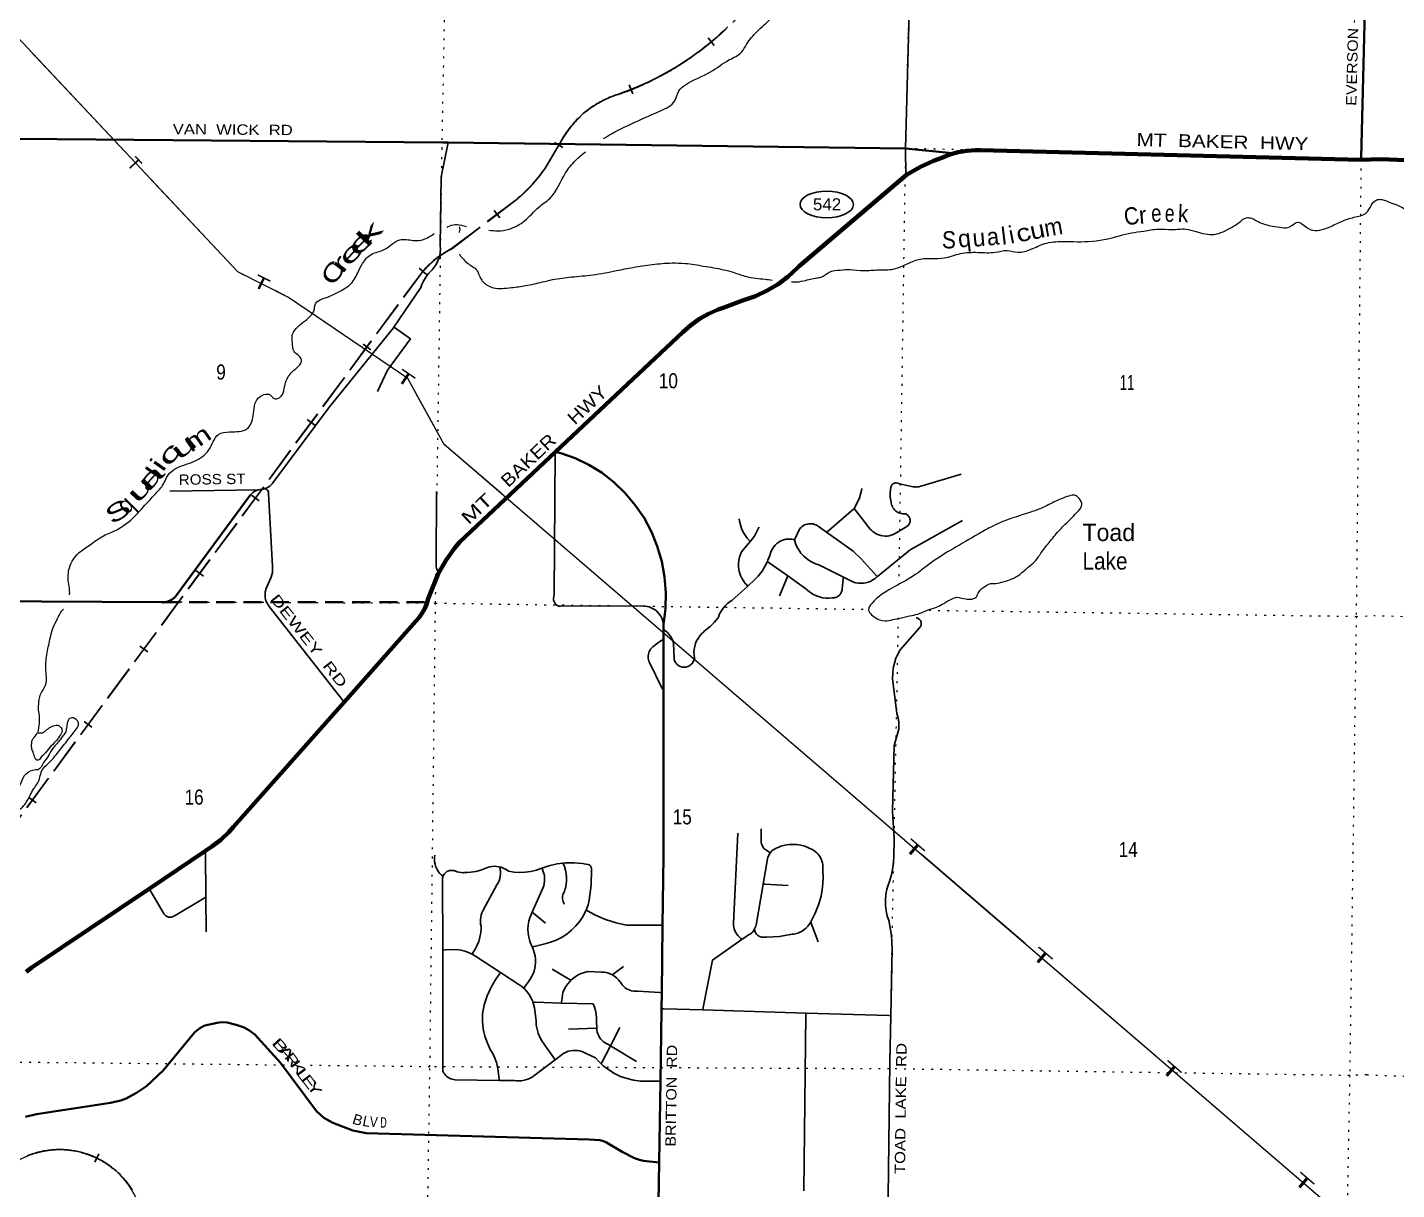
# Model space of a CAD drawing. Header units: feet. Extents: x -489137 to -242534, y 368785 to 558127.
# Drawn here: x -350286 to -334415, y 470038 to 483502 of the extents above; entities that cross this region are included whole.
import ezdxf
from ezdxf.enums import TextEntityAlignment as Align

# ---------------------------------------------------------------- set-up
doc = ezdxf.new("R2010")
doc.units = ezdxf.units.FT
doc.header["$LTSCALE"] = 70
for name, pattern in [('DOTTED', [1.5, 0.3, -1.2]), ('LONG_DASHED', [7.5, 6, -1.5]), ('MEDIUM_DASHED', [4.5, 3, -1.5])]:
    doc.linetypes.add(name, pattern=pattern)
for name, color, linetype, lineweight in [('17', 7, 'Continuous', 25), ('23', 7, 'Continuous', 70), ('26', 7, 'Continuous', 40), ('27', 7, 'Continuous', 13), ('29', 7, 'Continuous', 25), ('39', 7, 'Continuous', 13), ('46', 7, 'Continuous', 13), ('53', 7, 'MEDIUM_DASHED', 40), ('63', 7, 'Continuous', 25), ('7', 7, 'DOTTED', 13)]:
    doc.layers.add(name, color=color, linetype=linetype, lineweight=lineweight)
doc.layers.add('30', color=7, linetype='Continuous')
doc.layers.add('41', color=7, linetype='Continuous')

msp = doc.modelspace()

# ---------------------------------------------------------------- linework, layer by layer
at = {"layer": '17'}
msp.add_ellipse((-341020.33, 481450.88), major_axis=(-309.24, 1), ratio=0.500121, dxfattribs=at)
at = {"layer": '23'}
msp.add_line((-334601.23, 481975.7), (-334828.13, 481969.4), dxfattribs=at)
for points in [[(-334601.23, 481975.7), (-328467.76, 481736.62), (-328365.94, 481736.94), (-328264.7, 481747.9), (-328165.17, 481769.37), (-328068.43, 481801.14), (-328032, 481816.1), (-323897.71, 485678.06), (-318688.43, 490623.81), (-317316.87, 491971.89), (-317178.91, 492112.82)], [(-344163.89, 478583.88), (-342687.39, 479972.37), (-342596.4, 480053.42), (-342497.44, 480124.52), (-342391.59, 480184.88), (-342280.01, 480233.84), (-342219.58, 480254.79), (-341984.31, 480342.39), (-341845.04, 480390.21), (-341711.54, 480452.31), (-341585.25, 480528.03), (-341467.58, 480616.54), (-341359.8, 480716.87), (-341341.14, 480736.52), (-340094.95, 481792.85), (-339943.56, 481883.29), (-339783.54, 481957.41), (-339688.37, 481992.29), (-339594.21, 482029.63), (-339540.61, 482044.63)], [(-334828.13, 481969.4), (-339238.79, 482079.22), (-339295.7, 482080.27), (-339396.79, 482073.86), (-339496.66, 482056.92), (-339540.61, 482044.63)], [(-350299.86, 472560.44), (-350232.88, 472609.76), (-348874.53, 473523.53), (-348221.33, 473962.94), (-348148.9, 474011.66), (-348045.17, 474090.46), (-347950.25, 474179.66), (-347899.25, 474236.25), (-346614.61, 475685.28), (-345784.58, 476621.52), (-345746.17, 476665.18), (-345712.53, 476712.61), (-345684.04, 476763.29), (-345660.99, 476816.68), (-345643.66, 476872.18), (-345638.58, 476893.84), (-345524.78, 477171.21), (-345435.2, 477327.62), (-345329.77, 477473.8), (-345272.61, 477541.26), (-344163.89, 478583.88)]]:
    msp.add_lwpolyline(points, dxfattribs=at)
at = {"layer": '26'}
for points in [[(-334828.13, 481969.4), (-334827.59, 481990.87), (-334695.24, 487263.33), (-334695.16, 487266.36), (-334661.59, 488611.53), (-334561.79, 492609.27), (-334561.73, 492610.35)], [(-339540.61, 482044.63), (-339564.72, 482047), (-340109.61, 482100.54), (-345408.65, 482167.31), (-345473.96, 482168.13), (-350837.96, 482213.96), (-350857.96, 482214.13)], [(-342971.49, 469888.07), (-342949.51, 471292.67), (-342936.6, 472117.61), (-342936.39, 472133.77), (-342933.98, 472318.2), (-342923.76, 473101.22), (-342913.33, 473899.61), (-342912.45, 476412.43), (-342912.41, 476525.09), (-342912.39, 476585.8), (-342890.03, 476768.46), (-342886.17, 476952.29), (-342900.85, 477135.28), (-342933.9, 477315.43), (-342984.97, 477490.75), (-343053.49, 477659.33), (-343138.72, 477819.32), (-343239.72, 477968.97), (-343355.38, 478106.64), (-343484.44, 478230.82), (-343625.49, 478340.15), (-343776.97, 478433.43), (-343937.23, 478509.65), (-344104.51, 478567.95), (-344153.89, 478581.2), (-344163.89, 478583.88)], [(-350824.05, 476856.74), (-350822.19, 476856.71), (-348726.54, 476841.52), (-348707.02, 476841.35), (-348687.59, 476843.22), (-348668.46, 476847.11), (-348649.84, 476852.98), (-348631.94, 476860.76), (-348614.95, 476870.37), (-348599.06, 476881.71), (-348584.44, 476894.64), (-348571.25, 476909.03), (-348559.63, 476924.72), (-348559.43, 476925.03), (-347705.66, 478084.43)], [(-350309.16, 470881.45), (-350180.72, 470910.03), (-349322.13, 471042.71), (-349202.31, 471068.64), (-349139.96, 471092.04), (-349020.5, 471157.49), (-348906.12, 471236.34), (-348713.32, 471416.33), (-348350.13, 471856.68), (-348288.39, 471907.12), (-348229.93, 471938.31), (-348086.57, 471969.88), (-348035.07, 471977.31), (-347968.81, 471973.41), (-347864.53, 471945.43), (-347773.95, 471914.92), (-347719.38, 471883.72), (-347649.43, 471832.98), (-347352.08, 471505.45), (-346933.9, 470946.43), (-346850.28, 470869.74), (-346745.09, 470810.25), (-346513.17, 470721.55), (-346437.17, 470705.97), (-346357.82, 470691.91), (-343775.08, 470617.51), (-343651.55, 470610.41), (-343608.68, 470598.71), (-343573.17, 470583.27), (-343392.07, 470475.19), (-343248.18, 470403.71), (-343191.67, 470384.21), (-343144.83, 470372.4), (-342966.82, 470350.43)]]:
    msp.add_lwpolyline(points, dxfattribs=at)
at = {"layer": '29'}
for p, q in [((-348637.08, 478130.11), (-347605.34, 478146.18)), ((-341394.13, 477565.94), (-341330.82, 477698.28)), ((-342923.72, 475834.25), (-343075.81, 476144.24)), ((-342051.67, 474167.62), (-342102.43, 473124.24)), ((-340242.22, 473890.39), (-340239.68, 474110.03)), ((-345466.33, 473666.58), (-345467.82, 473667.76)), ((-341840.61, 473101.79), (-341757.95, 473576.29))]:
    msp.add_line(p, q, dxfattribs=at)
for points in [[(-340104.56, 481786.66), (-340109.61, 482100.54), (-339964.12, 487409.78), (-339964.09, 487411.58), (-339867.31, 492779.18), (-339867.11, 492788.18), (-339779.89, 496681.45)], [(-345408.65, 482167.31), (-345412.57, 482147.78), (-345488.4, 481770.4), (-345500.23, 480971.27)], [(-345500.23, 480971.27), (-345498.68, 480933.75), (-345501.05, 480896.28), (-345507.33, 480859.26), (-345517.45, 480823.09), (-345531.29, 480788.19), (-345548.71, 480754.92), (-345569.5, 480723.65), (-345593.45, 480694.73), (-345598.72, 480689.54), (-345618.79, 480669.79)], [(-345618.79, 480669.79), (-345636.61, 480649.86), (-345647.93, 480637.2), (-345673.56, 480601.66), (-345695.33, 480563.64), (-345713.01, 480523.55), (-345724.73, 480487.97)], [(-347443.11, 478225.97), (-346782.79, 479104.66), (-346042.43, 480021.26), (-346037.31, 480028.79), (-345724.73, 480487.97)], [(-346037.31, 480028.79), (-346030.01, 480023.68), (-345844.21, 479893.75), (-346112.29, 479532.29), (-346227.23, 479283.25)], [(-344182.26, 476908.64), (-344182.1, 476928.69), (-344169.23, 478578.75)], [(-347566.77, 478151.03), (-347549.83, 478153.4), (-347533.23, 478157.52), (-347517.16, 478163.36), (-347501.78, 478170.85), (-347487.27, 478179.9), (-347473.79, 478190.41), (-347461.47, 478202.29), (-347450.47, 478215.38), (-347443.11, 478225.97)], [(-340278.76, 478170.61), (-340273.21, 478190.51), (-340271.29, 478194.36), (-340267.92, 478199.66), (-340264, 478204.59), (-340259.6, 478209.08), (-340254.75, 478213.09), (-340249.5, 478216.56), (-340243.92, 478219.47), (-340238.07, 478221.78), (-340232.01, 478223.47), (-340225.81, 478224.51), (-340219.53, 478224.9), (-340216.34, 478224.76), (-340197.39, 478220.71)], [(-340197.39, 478220.71), (-340176.34, 478216), (-340037.63, 478184.96), (-340017.74, 478180.51)], [(-339933.1, 478185.74), (-339913.32, 478191.67), (-339463.07, 478326.78)], [(-347705.66, 478084.43), (-347689.2, 478100.02), (-347671.2, 478113.81), (-347651.86, 478125.64), (-347631.39, 478135.38), (-347610.02, 478142.93), (-347587.97, 478148.2), (-347566.77, 478151.03)], [(-347492.91, 478120.45), (-347502.32, 478140.41), (-347502.65, 478140.84), (-347505.8, 478144.15), (-347509.28, 478147.12), (-347513.05, 478149.71), (-347517.08, 478151.89), (-347521.3, 478153.64), (-347525.69, 478154.94), (-347530.19, 478155.77), (-347534.75, 478156.13), (-347534.83, 478156.13)], [(-347445.08, 477255.84), (-347491.8, 478100.41), (-347492.91, 478120.45)], [(-345543.63, 478125.09), (-345547.75, 477296.74), (-345547.85, 477277.21)], [(-340703.88, 477927.21), (-340670.25, 477987.47), (-340642.2, 478053.03), (-340621.15, 478121.17), (-340612.78, 478158.78)], [(-340273.91, 478002.6), (-340281.89, 478037.34), (-340286.2, 478072.71), (-340286.79, 478108.35), (-340283.64, 478143.85), (-340282.43, 478150.51), (-340278.76, 478170.61)], [(-340017.74, 478180.51), (-339997.63, 478177.88), (-339983.28, 478177.3), (-339966.04, 478178.41), (-339953.32, 478180.58), (-339933.1, 478185.74)], [(-341021.71, 477653.74), (-340996.64, 477675.23), (-340705, 477925.2), (-340703.88, 477927.21)], [(-340705.15, 477928.81), (-340703.88, 477927.21), (-340516.18, 477690.86)], [(-340110.28, 477868.1), (-340125.49, 477866.98), (-340140.73, 477867.46), (-340155.84, 477869.52), (-340170.64, 477873.15), (-340184.99, 477878.32), (-340198.72, 477884.95), (-340211.68, 477892.98), (-340223.74, 477902.32), (-340234.74, 477912.87), (-340244.59, 477924.52), (-340253.16, 477937.12), (-340260.37, 477950.56), (-340266.14, 477964.68), (-340270.4, 477979.32), (-340273.1, 477994.32), (-340273.91, 478002.6)], [(-341911.7, 477550.8), (-341941.31, 477583.1), (-341967.38, 477618.31), (-341989.63, 477656.05), (-342007.81, 477695.92), (-342021.73, 477737.46), (-342031.22, 477780.24), (-342035.06, 477809.36)], [(-341330.82, 477698.28), (-341319.05, 477710.25), (-341306.09, 477720.92), (-341292.09, 477730.17), (-341277.2, 477737.91), (-341261.58, 477744.05), (-341245.4, 477748.53), (-341228.85, 477751.29), (-341212.09, 477752.3), (-341195.32, 477751.56), (-341178.73, 477749.07), (-341162.48, 477744.85), (-341146.76, 477738.97), (-341133.62, 477732.51), (-341021.71, 477653.74), (-340821, 477512.47)], [(-340432.19, 477142.49), (-340054.65, 477447.95), (-339445.43, 477790.6)], [(-340208.12, 477648.84), (-340110.64, 477707.83), (-340090.59, 477719.96)], [(-340090.59, 477719.96), (-340070.64, 477739.72), (-340066.74, 477745.49), (-340062.59, 477753.26), (-340059.28, 477761.43), (-340056.84, 477769.89), (-340055.3, 477778.56), (-340054.67, 477787.35), (-340054.97, 477796.15), (-340056.19, 477804.88), (-340058.31, 477813.43), (-340061.31, 477821.71), (-340065.16, 477829.63), (-340069.82, 477837.11), (-340075.23, 477844.06), (-340081.35, 477850.4), (-340088.09, 477856.07), (-340095.38, 477861.01), (-340103.16, 477865.15), (-340110.28, 477868.1)], [(-341936.63, 477030.22), (-341959.19, 477054.67), (-341964.93, 477060.89), (-341986.25, 477089.49), (-342004.46, 477120.16), (-342019.37, 477152.56), (-342030.81, 477186.35), (-342038.65, 477221.15), (-342042.82, 477256.57), (-342043.26, 477292.24), (-342039.96, 477327.76), (-342032.97, 477362.74), (-342022.37, 477396.8), (-342010.68, 477424.56), (-341886.77, 477572.25)], [(-341886.78, 477572.26), (-341855.92, 477615.05), (-341829.71, 477660.83), (-341808.43, 477709.1), (-341807.62, 477711.26)], [(-341541.36, 477559.39), (-341521.4, 477566.04), (-341519.45, 477566.69), (-341496.86, 477571.68), (-341473.87, 477574.27), (-341450.74, 477574.45), (-341427.71, 477572.21), (-341405.05, 477567.57), (-341395.65, 477564.91)], [(-341395.65, 477564.9), (-341382.73, 477524.12), (-341365.62, 477484.9), (-341344.5, 477447.69), (-341319.61, 477412.89), (-341291.22, 477380.89), (-341259.63, 477352.02), (-341225.21, 477326.62), (-341188.31, 477304.95), (-341149.36, 477287.26), (-341113.52, 477275.08), (-340827.02, 477132.17), (-340711.33, 477074.46)], [(-340516.18, 477690.86), (-340499.38, 477673.13), (-340480.81, 477657.26), (-340460.68, 477643.41), (-340439.22, 477631.74), (-340416.66, 477622.38), (-340393.24, 477615.43), (-340369.22, 477610.96), (-340344.87, 477609.03), (-340320.45, 477609.65), (-340296.23, 477612.83), (-340272.47, 477618.52), (-340249.44, 477626.66), (-340227.39, 477637.16), (-340208.12, 477648.84)], [(-341682.36, 477383.91), (-341674.55, 477410.33), (-341664.02, 477435.79), (-341650.89, 477460.01), (-341635.3, 477482.73), (-341617.42, 477503.69), (-341597.45, 477522.66), (-341575.6, 477539.45), (-341561.4, 477548.16), (-341541.36, 477559.39)], [(-340821, 477512.47), (-340715.6, 477432.32), (-340619.15, 477341.59), (-340553.65, 477267.58), (-340435.38, 477139.44), (-340433.82, 477137.75)], [(-347461.11, 477131.03), (-347452.39, 477158.98), (-347446.65, 477187.69), (-347443.93, 477216.84), (-347444.28, 477246.11), (-347445.08, 477255.84)], [(-345547.85, 477277.21), (-345547.51, 477256.74), (-345547.01, 477250.87), (-345544.57, 477238.15), (-345540.82, 477225.74), (-345535.79, 477213.8), (-345529.53, 477202.45), (-345522.53, 477192.33)], [(-341919.38, 477045.74), (-341864.36, 477092.95), (-341814.57, 477145.65), (-341770.57, 477203.27), (-341732.83, 477265.17), (-341709.41, 477314.56), (-341701.77, 477330.67), (-341682.36, 477383.91)], [(-341709.41, 477314.56), (-341688.51, 477299.82), (-341471.1, 477146.49), (-341261.66, 476998.78)], [(-347483.82, 476792.18), (-347497.18, 476810.85), (-347508.52, 476830.82), (-347517.71, 476851.86), (-347524.64, 476873.74), (-347529.26, 476896.23), (-347531.49, 476919.08), (-347531.33, 476942.04), (-347528.77, 476964.85), (-347523.83, 476987.27), (-347522.02, 476993.48), (-347461.11, 477131.03)], [(-341471.1, 477146.49), (-341477.83, 477130.84), (-341569.53, 476917.51)], [(-340843.26, 476993.71), (-340829.08, 477114.68), (-340827.02, 477132.17)], [(-340711.33, 477074.46), (-340682.94, 477067.28), (-340653.94, 477063.11), (-340624.68, 477061.99), (-340595.45, 477063.93), (-340566.59, 477068.92), (-340538.41, 477076.9), (-340511.21, 477087.78), (-340485.31, 477101.44), (-340460.97, 477117.74), (-340438.47, 477136.49), (-340435.38, 477139.44), (-340432.19, 477142.49)], [(-342276.84, 476670.92), (-342262.26, 476706.66), (-342244.02, 476740.67), (-342222.32, 476772.6), (-342197.41, 476802.08), (-342169.55, 476828.79), (-342139.05, 476852.45), (-342121.18, 476864.11), (-341936.63, 477030.22), (-341919.38, 477045.74)], [(-341261.66, 476998.78), (-341234.79, 476973.37), (-341205.41, 476950.9), (-341173.84, 476931.62), (-341140.43, 476915.76), (-341105.54, 476903.47), (-341069.56, 476894.89), (-341032.88, 476890.12), (-340995.9, 476889.22), (-340959.03, 476892.18), (-340947.48, 476893.91)], [(-340947.48, 476893.91), (-340936.67, 476894.39), (-340925.96, 476895.99), (-340915.48, 476898.7), (-340905.35, 476902.49), (-340895.66, 476907.32), (-340886.53, 476913.14), (-340878.07, 476919.88), (-340870.35, 476927.47), (-340863.46, 476935.82), (-340857.49, 476944.85), (-340852.5, 476954.45), (-340848.53, 476964.52), (-340845.64, 476974.95), (-340843.86, 476985.63), (-340843.26, 476993.71)], [(-346614.61, 475685.28), (-346641.9, 475720.02), (-347483.82, 476792.18)], [(-344106.94, 476795.16), (-344115.79, 476796.11), (-344124.48, 476797.99), (-344132.94, 476800.76), (-344141.05, 476804.41), (-344148.74, 476808.88), (-344155.93, 476814.13), (-344162.52, 476820.1), (-344168.45, 476826.73), (-344173.66, 476833.95), (-344178.09, 476841.67), (-344181.68, 476849.81), (-344184.4, 476858.28), (-344186.23, 476866.98), (-344187.13, 476875.84), (-344187.1, 476884.73), (-344186.67, 476888.69), (-344182.26, 476908.64)], [(-342912.39, 476585.8), (-342916.44, 476610.58), (-342923.07, 476634.8), (-342932.18, 476658.19), (-342943.69, 476680.5), (-342957.48, 476701.48), (-342973.37, 476720.91), (-342991.22, 476738.58), (-343010.81, 476754.27), (-343031.93, 476767.84), (-343054.36, 476779.12), (-343077.84, 476788), (-343102.13, 476794.37), (-343126.94, 476798.18), (-343140.29, 476799.13), (-344106.94, 476795.16)], [(-342425.47, 476517.7), (-342405.18, 476534.29), (-342373.48, 476560.2), (-342326.49, 476607.65), (-342284.71, 476659.74), (-342276.84, 476670.92)], [(-339945.33, 476545.07), (-339940.5, 476550.34), (-339936.24, 476556.08), (-339932.61, 476562.24), (-339929.64, 476568.74), (-339927.37, 476575.52), (-339925.82, 476582.49), (-339925, 476589.6), (-339924.93, 476596.74), (-339925.61, 476603.86), (-339927.03, 476610.86), (-339929.18, 476617.68), (-339932.02, 476624.24), (-339935.54, 476630.46), (-339939.68, 476636.28), (-339944.42, 476641.64), (-339949.68, 476646.47), (-339955.43, 476650.73), (-339961.58, 476654.36), (-339968.08, 476657.33), (-339974.86, 476659.6), (-339981.84, 476661.15), (-339984.16, 476661.5)], [(-342912.41, 476525.09), (-342886.33, 476507.27), (-342885.65, 476506.81), (-342866.56, 476490.59), (-342849.27, 476472.47), (-342833.96, 476452.65), (-342820.81, 476431.33), (-342809.97, 476408.75), (-342801.54, 476385.17), (-342796.14, 476363.48), (-342791.23, 476191.89)], [(-342554.51, 476196.57), (-342558.94, 476230.06), (-342559.85, 476263.83), (-342557.22, 476297.5), (-342551.09, 476330.72), (-342541.52, 476363.11), (-342528.61, 476394.33), (-342512.51, 476424.03), (-342493.4, 476451.88), (-342471.48, 476477.58), (-342446.99, 476500.85), (-342445.18, 476502.27), (-342425.47, 476517.7)], [(-340256.83, 475958.59), (-340256.5, 476018.3), (-340249.94, 476077.64), (-340237.2, 476135.97), (-340218.44, 476192.65), (-340193.86, 476247.06), (-340169.67, 476289.36), (-339945.33, 476545.07)], [(-343075.81, 476144.24), (-343081.96, 476159.23), (-343086.51, 476174.78), (-343089.41, 476190.72), (-343090.63, 476206.87), (-343090.16, 476223.07), (-343087.99, 476239.12), (-343084.16, 476254.87), (-343078.7, 476270.12), (-343071.68, 476284.72), (-343063.17, 476298.51), (-343056.63, 476306.98), (-343037.81, 476326.92)], [(-343037.81, 476326.92), (-343017.75, 476342.33), (-342982.38, 476369.51), (-342943.11, 476393.61), (-342912.45, 476412.43)], [(-342791.23, 476191.89), (-342788.74, 476179.65), (-342784.99, 476167.73), (-342780.01, 476156.27), (-342773.86, 476145.4), (-342766.61, 476135.22), (-342758.33, 476125.87), (-342749.12, 476117.42), (-342739.08, 476109.99), (-342728.31, 476103.64), (-342716.95, 476098.46), (-342705.1, 476094.49), (-342692.9, 476091.79), (-342680.49, 476090.37), (-342667.99, 476090.26), (-342655.56, 476091.45), (-342643.31, 476093.94), (-342631.4, 476097.69), (-342619.94, 476102.67), (-342609.06, 476108.82), (-342598.89, 476116.07), (-342589.53, 476124.35), (-342581.08, 476133.56), (-342573.65, 476143.6), (-342567.31, 476154.37), (-342562.12, 476165.73), (-342558.15, 476177.58), (-342555.45, 476189.78), (-342554.51, 476196.57)], [(-340186.22, 475370.22), (-340184.17, 475413.78), (-340186.68, 475457.32), (-340193.72, 475500.35), (-340205.23, 475542.41), (-340208.83, 475552.84), (-340256.83, 475958.59)], [(-340239.68, 474110.03), (-340258.27, 474422.5), (-340240.57, 475183.95), (-340186.22, 475370.22)], [(-341779.22, 474215.65), (-341779.93, 474080.04), (-341780.03, 474059.99)], [(-348221.33, 473962.94), (-348221.15, 473939.36), (-348217.21, 473426.68), (-348214.12, 473023.3)], [(-345467.82, 473667.76), (-345485.98, 473682.16), (-345503.9, 473699.7), (-345519.88, 473719.02), (-345533.76, 473739.9), (-345545.38, 473762.12), (-345554.61, 473785.44), (-345561.35, 473809.59), (-345565.54, 473834.31), (-345567.11, 473859.34), (-345566.06, 473884.39), (-345562.4, 473909.19), (-345561.79, 473912.13)], [(-341780.03, 474059.99), (-341775.7, 474040.04), (-341774.15, 474034.67), (-341769.24, 474022.58), (-341763.1, 474011.07), (-341755.79, 474000.27), (-341748.14, 473991.18), (-341728.1, 473973.48)], [(-341728.1, 473973.48), (-341708.14, 473960.85), (-341675.78, 473940.36)], [(-341707.16, 473867.87), (-341702.06, 473887.75), (-341696.98, 473902.03), (-341689.25, 473918.18), (-341679.87, 473933.44), (-341668.95, 473947.63), (-341656.6, 473960.6), (-341642.97, 473972.21), (-341628.2, 473982.33), (-341615.95, 473988.96), (-341596.16, 473997.57)], [(-341596.16, 473997.57), (-341575.95, 474005.4), (-341552.24, 474014.58), (-341507, 474026.85), (-341460.72, 474034.32), (-341413.92, 474036.91), (-341367.1, 474034.6), (-341320.78, 474027.4), (-341275.46, 474015.4), (-341231.65, 473998.73), (-341189.82, 473977.58), (-341174.27, 473968.23)], [(-341174.27, 473968.23), (-341155.07, 473955.54), (-341137.29, 473940.91), (-341121.15, 473924.51), (-341106.8, 473906.5), (-341094.42, 473887.1), (-341084.13, 473866.5), (-341076.05, 473844.95), (-341070.27, 473822.67), (-341066.85, 473799.9), (-341065.83, 473776.91), (-341067.22, 473753.93), (-341067.89, 473748.61)], [(-345207.58, 473711.05), (-345188.15, 473711.97), (-345147.7, 473713.88), (-345087.89, 473723.05), (-345029.36, 473738.42), (-344972.75, 473759.82), (-344951.54, 473769.65)], [(-344951.54, 473769.65), (-344926.06, 473776.98), (-344899.95, 473781.61), (-344873.5, 473783.49), (-344847, 473782.58), (-344820.74, 473778.92), (-344795, 473772.52), (-344770.08, 473763.48), (-344746.23, 473751.87), (-344723.73, 473737.84), (-344710.21, 473727.7)], [(-344844.6, 473568.21), (-344830.87, 473591.83), (-344819.68, 473616.76), (-344811.16, 473642.72), (-344805.4, 473669.43), (-344802.46, 473696.59), (-344802.38, 473723.91), (-344805.16, 473751.09), (-344809.83, 473776.21)], [(-344710.21, 473727.7), (-344645.76, 473716.37), (-344580.47, 473711.84), (-344515.07, 473714.16), (-344450.27, 473723.3), (-344386.78, 473739.16), (-344333.16, 473758.3)], [(-344333.16, 473758.29), (-344240.76, 473789.97), (-344145.55, 473811.81), (-344078.9, 473819.9)], [(-344309.98, 473529.16), (-344300.87, 473555.32), (-344294.55, 473582.28), (-344291.07, 473609.76), (-344290.49, 473637.45), (-344292.81, 473665.04), (-344298, 473692.25), (-344306, 473718.76), (-344316.73, 473744.29), (-344325.02, 473760.06)], [(-344078.9, 473819.9), (-344048.59, 473823.58), (-343950.92, 473825.15), (-343853.63, 473816.5), (-343793.81, 473806.01)], [(-344078.9, 473819.9), (-344069.79, 473799.01), (-344061.55, 473780.11), (-344048.74, 473739.65), (-344040.24, 473698.07), (-344036.13, 473655.82), (-344036.46, 473613.39), (-344041.22, 473571.21), (-344050.36, 473529.77), (-344055.84, 473513.08), (-344062.42, 473493.02)], [(-343793.81, 473806.01), (-343788.37, 473804.98), (-343783.07, 473803.39), (-343777.96, 473801.26), (-343773.1, 473798.6), (-343768.55, 473795.45), (-343764.35, 473791.84), (-343760.56, 473787.81), (-343757.2, 473783.4), (-343754.32, 473778.67), (-343751.96, 473773.67), (-343750.13, 473768.44), (-343748.85, 473763.05), (-343748.15, 473757.56), (-343748.02, 473752.03), (-343748.48, 473746.51), (-343749.3, 473741.96)], [(-341757.95, 473576.29), (-341710.66, 473847.75), (-341707.16, 473867.87)], [(-340293.83, 473607.04), (-340266.72, 473699.78), (-340249.44, 473794.85), (-340242.22, 473890.39)], [(-345472.9, 473650.62), (-345470.15, 473661.45), (-345467.82, 473667.76)], [(-345328.67, 471310.95), (-345345.85, 471312.94), (-345362.72, 471316.72), (-345379.11, 471322.24), (-345394.83, 471329.44), (-345409.71, 471338.24), (-345423.59, 471348.56), (-345436.32, 471360.26), (-345447.75, 471373.24), (-345457.77, 471387.34), (-345466.25, 471402.4), (-345471.9, 471415.1), (-345472.52, 472813), (-345472.9, 473650.62)], [(-345467.82, 473667.76), (-345466.29, 473671.92), (-345461.36, 473681.93), (-345455.4, 473691.38), (-345448.49, 473700.15), (-345440.7, 473708.15), (-345432.12, 473715.29), (-345422.84, 473721.49), (-345412.96, 473726.69), (-345402.59, 473730.83), (-345391.84, 473733.86), (-345380.84, 473735.75), (-345369.7, 473736.49), (-345358.55, 473736.05), (-345347.5, 473734.45), (-345336.67, 473731.71), (-345328.91, 473728.96)], [(-345328.91, 473728.96), (-345306.48, 473720.4), (-345283.28, 473714.23), (-345259.56, 473710.52), (-345235.59, 473709.31), (-345228.15, 473709.71), (-345207.58, 473711.05)], [(-343749.3, 473741.96), (-343753.08, 473566.58), (-343775.17, 473392.56), (-343786.21, 473336.85), (-343809.59, 473276.68), (-343811.95, 473270.59)], [(-341067.89, 473748.61), (-341063.38, 473644.17), (-341069.82, 473539.82), (-341087.13, 473436.72), (-341115.12, 473336), (-341153.48, 473238.75), (-341201.8, 473146.04), (-341205.98, 473139.46)], [(-340298.1, 473146.34), (-340318.59, 473205.8), (-340332.75, 473267.07), (-340340.43, 473329.48), (-340341.55, 473392.36), (-340336.08, 473455), (-340324.1, 473516.74), (-340305.73, 473576.88), (-340293.83, 473607.04)], [(-348699.07, 473228.55), (-348856.24, 473492.79), (-348874.53, 473523.53)], [(-345027.39, 473088.86), (-345032.53, 473114.39), (-345034.98, 473140.31), (-345034.7, 473166.34), (-345031.71, 473192.21), (-345026.03, 473217.61), (-345017.72, 473242.29), (-345006.88, 473265.96), (-345001.33, 473276.01), (-344844.6, 473568.21)], [(-344447.69, 472874.57), (-344464.06, 472917.78), (-344475.82, 472962.46), (-344482.85, 473008.13), (-344485.07, 473054.28), (-344482.45, 473100.41), (-344475.02, 473146.01), (-344464.24, 473186.36), (-344434.71, 473251.98), (-344309.98, 473529.16)], [(-344062.42, 473493.02), (-344072.16, 473473.08), (-344075.12, 473465.72), (-344079.28, 473451.19), (-344081.89, 473436.3), (-344082.93, 473421.23), (-344082.39, 473406.13), (-344080.27, 473391.17), (-344076.6, 473376.51), (-344071.42, 473362.32), (-344064.78, 473348.74), (-344062.96, 473345.55)], [(-341757.95, 473576.29), (-341736.72, 473575.18), (-341466.02, 473561.03)], [(-348217.21, 473426.68), (-348235.66, 473415.75), (-348574.73, 473214.87), (-348594.61, 473203.09)], [(-343809.59, 473276.68), (-343793.11, 473267.42), (-343701.53, 473215.94), (-343584, 473165.22), (-343461.81, 473127.06), (-343340.59, 473102.52)], [(-348594.61, 473203.09), (-348614.73, 473195.65), (-348618.47, 473194.77), (-348626.81, 473193.72), (-348635.22, 473193.54), (-348643.6, 473194.24), (-348651.86, 473195.82), (-348659.91, 473198.25), (-348667.67, 473201.5), (-348675.04, 473205.56), (-348681.94, 473210.35), (-348688.31, 473215.85), (-348694.07, 473221.98), (-348699.07, 473228.55)], [(-344434.71, 473251.98), (-344414.75, 473235.51), (-344282.12, 473126.06)], [(-343811.95, 473270.59), (-343844.48, 473207.38), (-343883.43, 473147.91), (-343928.39, 473092.84), (-343978.86, 473042.77), (-344034.28, 472998.26), (-344094.06, 472959.78), (-344157.52, 472927.75), (-344223.99, 472902.54), (-344271.31, 472889.24)], [(-342102.43, 473124.24), (-342101.57, 473101.53), (-342098.34, 473079.03), (-342092.77, 473057), (-342084.93, 473035.66), (-342074.91, 473015.26), (-342062.8, 472996.02), (-342048.76, 472978.16), (-342032.92, 472961.85), (-342015.46, 472947.3), (-342001.61, 472937.98), (-341997.13, 472934.97)], [(-341205.98, 473139.46), (-341225.38, 473108.98), (-341238.09, 473089.01)], [(-341205.98, 473139.46), (-341200.97, 473126.18), (-341118.41, 472907.34)], [(-340263.48, 472825.99), (-340271.57, 472981.99), (-340295.93, 473136.28), (-340298.1, 473146.34)], [(-345132.27, 472767.1), (-345116.36, 472790.72), (-345099.99, 472815.02), (-345074.94, 472862.2), (-345054.96, 472911.73), (-345040.27, 472963.09), (-345031.03, 473015.69), (-345027.34, 473068.98), (-345027.39, 473088.86)], [(-343340.59, 473102.52), (-342931.96, 473101.24), (-342923.76, 473101.22)], [(-342001.61, 472937.98), (-341959.06, 472967.69), (-341939, 472981.69)], [(-341939, 472981.69), (-341919.06, 472992.06), (-341908.36, 472998.79), (-341894.52, 473009.66), (-341881.89, 473021.93), (-341870.62, 473035.44), (-341860.81, 473050.07), (-341852.59, 473065.63), (-341846.05, 473081.97), (-341841.24, 473098.91), (-341840.61, 473101.79)], [(-341777.86, 472962.44), (-341797.89, 472969.04), (-341797.91, 472969.05), (-341807.29, 472973.88), (-341816.12, 472979.66), (-341824.29, 472986.34), (-341831.72, 472993.83), (-341838.33, 473002.06), (-341844.04, 473010.93), (-341848.79, 473020.35), (-341852.53, 473030.22), (-341855.22, 473040.42), (-341856.83, 473050.85), (-341857.16, 473054.96)], [(-341422.66, 472995.81), (-341443, 472992.35), (-341568.13, 472971.1), (-341715.04, 472961.74), (-341757.89, 472962.22), (-341777.86, 472962.44)], [(-341238.09, 473089.01), (-341257.68, 473068.98), (-341258.44, 473068.2), (-341280.82, 473049.65), (-341305.03, 473033.54), (-341330.78, 473020.05), (-341357.8, 473009.33), (-341385.8, 473001.49), (-341403, 472998.57), (-341422.66, 472995.81)], [(-345472.52, 472813), (-345438.59, 472813.92), (-345305.99, 472817.48)], [(-345305.99, 472817.48), (-345260.64, 472811.74), (-345216.14, 472801.3), (-345172.98, 472786.26), (-345132.27, 472767.1), (-345131.62, 472766.79), (-345092.77, 472743.26), (-344803.33, 472553.99), (-344589.45, 472414.14)], [(-344481.44, 472441.07), (-344457.84, 472474.14), (-344437.82, 472509.5), (-344421.61, 472546.75), (-344409.39, 472585.5), (-344401.27, 472625.31), (-344397.37, 472665.75), (-344397.71, 472706.37), (-344402.3, 472746.74), (-344411.08, 472786.41), (-344423.97, 472824.94), (-344434.52, 472848.13), (-344440.8, 472861.92), (-344447.69, 472874.57)], [(-344271.31, 472889.24), (-344413.13, 472853.52), (-344434.52, 472848.13)], [(-342458.92, 472119.12), (-342453.13, 472148.81), (-342346.27, 472697.34), (-342001.61, 472937.98)], [(-340325.74, 468704.99), (-340325.64, 468712.41), (-340289.74, 471510.45), (-340278.92, 472052.27), (-340263.48, 472825.99)], [(-345012.57, 472073.73), (-344990.04, 472180.12), (-344956.52, 472283.57), (-344912.36, 472382.94), (-344858.06, 472477.16), (-344819.62, 472531.13), (-344803.33, 472553.99)], [(-343986.65, 472462.31), (-344013.05, 472477.97), (-344201.8, 472589.93)], [(-343986.65, 472462.31), (-343967.96, 472479.99), (-343936.59, 472503.98), (-343902.9, 472524.55), (-343867.23, 472541.49), (-343829.99, 472554.61), (-343791.59, 472563.76), (-343786.05, 472564.73), (-343630.57, 472557.82)], [(-343630.57, 472557.82), (-343602.96, 472556.23), (-343575.66, 472551.76), (-343548.98, 472544.46), (-343523.21, 472534.42), (-343504.98, 472525.01), (-343498.63, 472521.73)], [(-343504.98, 472525.01), (-343479.88, 472543.89), (-343377.88, 472620.62)], [(-343498.63, 472521.73), (-343475.51, 472506.55), (-343454.11, 472489.03), (-343434.65, 472469.37), (-343417.36, 472447.78), (-343411.83, 472439.78)], [(-344589.45, 472414.14), (-344555.42, 472389.97), (-344532.36, 472369.65), (-344524.1, 472362.37)], [(-344532.36, 472369.65), (-344514.92, 472394.11), (-344481.44, 472441.07)], [(-344524.1, 472362.37), (-344495.84, 472331.64), (-344470.95, 472298.13), (-344449.69, 472262.2), (-344432.31, 472224.25), (-344427.15, 472208.93)], [(-344078.81, 472319.26), (-344063.64, 472355.72), (-344044.75, 472390.38), (-344022.33, 472422.88), (-343996.64, 472452.86), (-343986.65, 472462.31)], [(-343411.83, 472439.78), (-343400.78, 472422.05), (-343387.95, 472405.57), (-343373.46, 472390.52), (-343357.47, 472377.07), (-343340.17, 472365.37), (-343321.74, 472355.53), (-343302.38, 472347.68), (-343282.3, 472341.89), (-343261.74, 472338.23), (-343240.9, 472336.75), (-343220.02, 472337.45), (-343210.77, 472338.46)], [(-343210.77, 472338.46), (-342957.27, 472319.9), (-342933.98, 472318.2)], [(-344427.15, 472208.93), (-344418.99, 472184.69), (-344409.88, 472143.95), (-344409.84, 472143.72), (-344390.33, 471991.51)], [(-344427.15, 472208.93), (-344401.96, 472208.21), (-344097.61, 472199.52), (-343727, 472188.95)], [(-344097.61, 472199.52), (-344092.91, 472229.43), (-344078.81, 472319.26)], [(-343727, 472188.95), (-343711.38, 472150.65), (-343699.85, 472110.92), (-343692.54, 472070.2), (-343689.52, 472028.94), (-343690.82, 471987.71), (-343687.35, 471908.36), (-343687.28, 471906.75)], [(-344918.49, 471654.4), (-344954.66, 471732.99), (-344982.42, 471814.92), (-345001.46, 471899.31), (-345011.57, 471985.23), (-345012.65, 472071.73), (-345012.57, 472073.73)], [(-342936.39, 472133.77), (-342908.01, 472132.9), (-342458.92, 472119.12), (-341261.27, 472082.39)], [(-341288.07, 470023.7), (-341261.42, 472071.21), (-341261.27, 472082.39)], [(-341261.27, 472082.39), (-340302.26, 472052.98), (-340278.92, 472052.27)], [(-344390.33, 471991.51), (-344387.07, 471943.21), (-344378.78, 471895.51), (-344365.54, 471848.94), (-344347.51, 471804), (-344324.89, 471761.2), (-344297.91, 471721), (-344282.11, 471701.09)], [(-343681.16, 471908.58), (-343687.35, 471908.36), (-344015.16, 471896.84)], [(-343687.28, 471906.75), (-343684.95, 471884.31), (-343680.28, 471862.23), (-343673.33, 471840.76), (-343664.17, 471820.13), (-343652.91, 471800.57), (-343639.67, 471782.3), (-343624.58, 471765.51), (-343607.83, 471750.39), (-343589.59, 471737.11), (-343570.06, 471725.8), (-343559.63, 471720.82), (-343527.84, 471701.71), (-343226.19, 471520.35)], [(-343634.26, 471495.39), (-343627.33, 471508.81), (-343527.84, 471701.71), (-343418.11, 471914.46)], [(-344282.11, 471701.09), (-344184.03, 471565.43), (-344167.68, 471542.81)], [(-344831.11, 471409.1), (-344837.7, 471460.39), (-344849.62, 471510.7), (-344866.73, 471559.49), (-344888.85, 471606.23), (-344915.73, 471650.4), (-344918.49, 471654.4)], [(-344167.68, 471542.81), (-344416.94, 471355.18), (-344436.9, 471340.15)], [(-343809.67, 471613.48), (-343833.34, 471626.17), (-343858.21, 471636.31), (-343884, 471643.79), (-343910.43, 471648.54), (-343937.21, 471650.5), (-343964.05, 471649.65), (-343990.66, 471646), (-344016.73, 471639.59), (-344042, 471630.48), (-344066.17, 471618.79), (-344068.36, 471617.57), (-344167.68, 471542.81)], [(-343634.26, 471495.39), (-343667.56, 471527.01), (-343700.02, 471563.54), (-343809.67, 471613.48)], [(-344817.09, 471302.81), (-344819.03, 471317.47), (-344831.11, 471409.1)], [(-343180.66, 471294.56), (-343258.78, 471304.88), (-343335.39, 471323.3), (-343409.65, 471349.62), (-343480.76, 471383.57), (-343547.93, 471424.76), (-343610.42, 471472.75), (-343634.26, 471495.39)], [(-344638.25, 471299.96), (-344658.38, 471300.28), (-344817.09, 471302.81), (-345328.67, 471310.95)], [(-344436.9, 471340.15), (-344456.94, 471329.73), (-344465.96, 471325.04), (-344496.41, 471313.07), (-344527.93, 471304.35), (-344560.19, 471298.98), (-344592.84, 471297), (-344618.38, 471298.13), (-344638.25, 471299.96)], [(-342949.51, 471292.67), (-342984.5, 471292.95), (-343180.66, 471294.56)]]:
    msp.add_lwpolyline(points, dxfattribs=at)
at = {"layer": '39'}
for points in [[(-343609.31, 482214.12), (-343515.47, 482270.27), (-343207.49, 482420.27), (-342949.12, 482535.44), (-342781.71, 482651.45), (-342733.62, 482767.17), (-342658.63, 482837.58), (-342366.8, 482988.08), (-342154.26, 483124.9), (-342005.73, 483219.28), (-341950.5, 483304.45), (-341828.55, 483454.23), (-341665.88, 483612.84), (-341500.37, 483862.31), (-341338.78, 484051.27), (-341172.26, 484203.69), (-340922.67, 484296.9), (-340772.31, 484449.83), (-340619.11, 484628.95), (-340370.97, 484869.76), (-340165.82, 485093.73), (-340107.41, 485159.01)], [(-344935.72, 481151.72), (-344836.59, 481145.56), (-344702.51, 481165.6), (-344523.61, 481261.03), (-344358.92, 481419.57), (-344232.42, 481520.7), (-344047.29, 481816.05), (-343933.61, 481960.02), (-343815.71, 482062.4)], [(-341428.61, 480554.22), (-341405.52, 480552.59), (-341285.77, 480567.02), (-341135.09, 480600.68), (-341086.29, 480609.25), (-340991.54, 480664.89), (-340863.33, 480691.18), (-340747.88, 480697.65), (-340592.58, 480684.69), (-340424.48, 480693.55), (-340250.32, 480702.22), (-340045.6, 480782.7), (-339894.67, 480824.44), (-339803.64, 480825.62), (-339659.9, 480831.21), (-339470.27, 480881.84), (-339267.64, 480895.69), (-339067.4, 480897.48), (-338931.3, 480917.45), (-338806.56, 480897.36), (-338653.86, 480930.96), (-338494.09, 480996.68), (-338285.02, 481022.45), (-338119.32, 481019.26), (-337764.42, 481052.57), (-337489.32, 481120.73), (-337345.08, 481142.47), (-337180.57, 481165.59), (-337020.99, 481160.58), (-336859.07, 481165.59), (-336740.64, 481137.62), (-336529.36, 481104.7), (-336328.68, 481185.3), (-336242.01, 481241.19), (-336155.35, 481297.08), (-336098.91, 481291.27), (-336021.26, 481252.44), (-335851.07, 481198.58), (-335746.41, 481183.16), (-335655.19, 481190.4), (-335554.38, 481245.85), (-335512.53, 481226.34), (-335409.5, 481158.42), (-335198.28, 481188.16), (-335052.65, 481254.33), (-334909.61, 481302.38), (-334766.44, 481354.48), (-334645.42, 481504.52), (-334608.12, 481510.83)], [(-334608.12, 481510.83), (-334585.78, 481508.28), (-334482.45, 481469.43), (-334391.45, 481436.77), (-334247.95, 481359.4), (-334045.6, 481322.34), (-333847.15, 481323.76), (-333703.34, 481337.49), (-333510.92, 481353.1), (-333367.44, 481273.71), (-333136.95, 481175.83), (-332981.28, 481104.5), (-332756.64, 481071.43), (-332679.75, 481057.02), (-332517.99, 480991.75), (-332315.85, 480893.96), (-331965.72, 480844.3), (-331664.32, 480756.33), (-331413.53, 480672.56), (-331027, 480610.65), (-330848.84, 480602.01), (-330672.71, 480593.37), (-330561.45, 480562.67), (-330472.38, 480556.32), (-330266.12, 480476.74), (-330072.2, 480346.59), (-329904.45, 480257), (-329750.79, 480191.75), (-329546.39, 480158.74), (-329414.9, 480123.92), (-329281.5, 480056.71), (-329145.99, 480011.76), (-329006.38, 479980.96), (-328947.62, 479992.93), (-328897.04, 479980.63)], [(-345425.64, 481185.15), (-345388.82, 481203.34), (-345305.43, 481218.91), (-345201.41, 481196.47)], [(-349796.69, 476928.77), (-349797.09, 476984.16), (-349810.48, 477073.51), (-349799.12, 477242.94), (-349753.55, 477342.57), (-349541.77, 477519.84), (-349382.82, 477623.99), (-349309.09, 477654.01), (-349061.27, 477820.05), (-348927.45, 477961.37), (-348808.15, 478091.02), (-348719.96, 478195.37), (-348638.73, 478336.33), (-348461.73, 478435.87), (-348349.24, 478476.8), (-348183.41, 478607.01), (-348070.68, 478785.37), (-347944.36, 478815.76), (-347738.95, 478853.77), (-347667.56, 479003.12), (-347608.55, 479209.45), (-347472.01, 479243.56), (-347426.81, 479201.72), (-347361.73, 479213.82), (-347293.62, 479387.52), (-347216.93, 479512.45), (-347175.4, 479547.53), (-347116.82, 479610.36), (-347111.33, 479656.68), (-347195.42, 479748.26), (-347214.36, 479853.96), (-347218.53, 479914.73), (-347211.46, 479946.84), (-347067.04, 480104), (-346959.73, 480238.07), (-346952.09, 480288.36), (-346797.5, 480382.54), (-346670.24, 480443.22), (-346552.7, 480516.33), (-346457.27, 480658.86), (-346401.68, 480766.87), (-346298.32, 480872.63), (-346149.6, 480928.12), (-345970.14, 481041.73), (-345814.66, 481034.82), (-345695.04, 481045.21), (-345572.31, 481112.51)], [(-345281.88, 481195.94), (-345275.12, 481153.28), (-345279.73, 481135.23), (-345282.41, 481126.14)], [(-345279.14, 480875.58), (-345273.97, 480866.23), (-345233.07, 480816.43), (-345178.02, 480766.19), (-345122.53, 480730.09), (-345077.26, 480690.26), (-345056.37, 480647.16), (-345026, 480583.54), (-345000.75, 480550.41), (-344949.36, 480512.41), (-344885.48, 480486.15), (-344784.6, 480478.94), (-344675.14, 480487.62), (-344510.63, 480510.75), (-344317.22, 480553.18), (-344199.11, 480579.78), (-343977.73, 480611.22), (-343730.27, 480635.78), (-343459.84, 480683.88), (-343266.55, 480722.27), (-343043.09, 480755.67), (-342814.07, 480772.72), (-342660.54, 480767.89), (-342449.19, 480736.99), (-342217.96, 480695.36), (-342103.64, 480665.49), (-341949.48, 480616.18), (-341736.11, 480585.22), (-341652.95, 480574.93)], [(-339511.61, 476901.32), (-339566.78, 476882.84), (-339663.49, 476829.28), (-339741.57, 476789.29), (-339851.91, 476752.34), (-339964.59, 476705.35), (-340060.29, 476684.1), (-340186.54, 476655.73), (-340276.12, 476636.31), (-340373.39, 476629.27), (-340435.39, 476651.43), (-340502.68, 476698.01), (-340535.26, 476755.63), (-340498.58, 476829.26), (-340260.48, 477007.73), (-340015.49, 477147.58), (-339806.43, 477302.7), (-339556.77, 477462.62), (-339264.38, 477631.29), (-339118.25, 477713.61), (-338874.46, 477815.09), (-338668.1, 477883.39), (-338551.57, 477924.19), (-338385.3, 478003.86), (-338213.29, 478073.24), (-338144.29, 478081.17), (-338094.92, 478043.24), (-338062.6, 477977.54), (-338126.42, 477876.47), (-338195.41, 477803.85), (-338316.35, 477686.38), (-338429.78, 477550.48), (-338528.7, 477426.25), (-338609.05, 477313.57), (-338685.93, 477247.26), (-338783.52, 477165.44), (-338876.19, 477111.76), (-338974.22, 477080.48), (-339059.76, 477060.94), (-339124.53, 477058.93), (-339188.28, 477024.55), (-339231.71, 476993.58), (-339265.54, 476946.13), (-339295.4, 476896.54), (-339338.39, 476879.7), (-339409.09, 476881.92), (-339511.61, 476901.32)], [(-350159.79, 475340.17), (-350147.68, 475533.83), (-350157.28, 475614.98), (-350148.07, 475715.75), (-350131.91, 475779.92), (-350078.39, 475875.26), (-350068.29, 476004.3), (-350068.55, 476190.26), (-350034.67, 476369.09), (-349986.57, 476549.49), (-349936.83, 476653.03), (-349889.62, 476740.48), (-349869.47, 476763.17)], [(-350505.81, 474323.47), (-350436.87, 474366.56), (-350394.83, 474417.79), (-350327.98, 474486.43), (-350285.63, 474547.76), (-350253.43, 474607.39), (-350210.64, 474682.85), (-350146.51, 474794.02), (-350125.81, 474874.22), (-350025, 474994.34), (-349913.78, 475124.25), (-349800.1, 475268.22), (-349728.51, 475358.95), (-349692.03, 475426.53), (-349738.37, 475496.7), (-349797.08, 475494.51), (-349818.35, 475460.82), (-349832.86, 475384.47), (-349848.11, 475329.65), (-349883.99, 475281.82), (-349916.45, 475235.7), (-349996.1, 475143.01), (-350045.2, 475059.66), (-350098.1, 474984.52), (-350132.19, 474928.99), (-350161.43, 474903.38)], [(-350160.73, 475331.36), (-350111.56, 475330.57), (-350059.86, 475367.35), (-350002.17, 475401.92), (-349934.94, 475417.99), (-349901.23, 475396.72), (-349884.37, 475353.75), (-349914.67, 475290.02), (-349963.15, 475226.86), (-350030.06, 475156.2), (-350093.05, 475081.38), (-350130.61, 475044.15), (-350147.47, 475022.45), (-350176.06, 475013.24), (-350195.63, 475034.07), (-350219.69, 475105.57), (-350236.36, 475154.6), (-350236.99, 475199.09), (-350231.63, 475241.37), (-350208.27, 475277.02), (-350164.15, 475336.49)], [(-350826.41, 473034.03), (-350820.04, 473038.53), (-350728.76, 473112.47), (-350627.45, 473248.75), (-350520.9, 473293.91), (-350471.66, 473381.29), (-350492.44, 473557.8), (-350521.74, 473720.41), (-350592.2, 473924.75), (-350648.58, 474061.95), (-350658.68, 474126.95), (-350645.81, 474215.48), (-350532.81, 474272.56), (-350502.45, 474338.31), (-350497.35, 474437.19), (-350473.49, 474553.67), (-350371.04, 474726.29), (-350321.18, 474833.87), (-350222.14, 474897.46), (-350157.31, 474906)]]:
    msp.add_spline(points, degree=3, dxfattribs=at)
at = {"layer": '46'}
for p, q in [((-349159.53, 482066.32), (-350255, 483232.47)), ((-338718.59, 472883.17), (-339932.1, 473925.95)), ((-337201.71, 471579.69), (-338415.21, 472622.47)), ((-335684.82, 470276.21), (-336898.33, 471318.99))]:
    msp.add_line(p, q, dxfattribs=at)
for points in [[(-334774.68, 469494.14), (-345453.71, 478670.76), (-345876.69, 479435.95), (-347258.76, 480374.81), (-347848.06, 480670.25), (-355683.91, 489011.64), (-361699.67, 493279.62), (-364815.01, 496797.49)], [(-347772.48, 480632.35), (-347848.07, 480670.24), (-348885.66, 481774.78)], [(-346079.75, 479573.88), (-347258.77, 480374.8), (-347414.9, 480453.08)], [(-344786.13, 478097.08), (-345453.72, 478670.75), (-345801.94, 479300.71)]]:
    msp.add_lwpolyline(points, dxfattribs=at)
at = {"layer": '53'}
msp.add_line((-348726.54, 476841.52), (-345652.26, 476843.94), dxfattribs=at)
at = {"layer": '63'}
for p, q in [((-342324.11, 483294.3), (-342394.48, 483379.64)), ((-343268.7, 482732.84), (-343309.67, 482835.59)), ((-344080.83, 482111.06), (-344176.08, 482167.28)), ((-344809.81, 481294.47), (-344876.68, 481382.58)), ((-345661.4, 480639.79), (-345745.53, 480711.6)), ((-346306.59, 479768.38), (-346395.55, 479834.1)), ((-346952.96, 478893.4), (-347041.93, 478959.12)), ((-347599.33, 478018.41), (-347688.3, 478084.14)), ((-348245.71, 477143.43), (-348334.67, 477209.15)), ((-348892.08, 476268.45), (-348981.05, 476334.17)), ((-349538.45, 475393.46), (-349627.42, 475459.18)), ((-350184.83, 474518.48), (-350273.79, 474584.2)), ((-349506.02, 470354.14), (-349457.34, 470453.46))]:
    msp.add_line(p, q, dxfattribs=at)
at = {"layer": '63', "linetype": 'LONG_DASHED', "lineweight": 13}
for p, q in [((-344286.48, 481861.97), (-344081.52, 482209.24)), ((-345371, 480931.94), (-344619.2, 481502.54)), ((-350913.18, 473617.51), (-345715.34, 480653.73))]:
    msp.add_line(p, q, dxfattribs=at)
at = {"layer": '63', "linetype": 'LONG_DASHED'}
for points in [[(-344030.86, 482295.63), (-344019.18, 482311.8), (-344007.24, 482327.96), (-343994.95, 482343.81), (-343982.42, 482359.38), (-343969.54, 482374.86), (-343956.48, 482389.97), (-343943.22, 482404.97), (-343929.55, 482419.75), (-343915.71, 482434.15), (-343901.58, 482448.36), (-343887.31, 482462.37), (-343872.63, 482476.15), (-343857.87, 482489.62), (-343842.71, 482502.85), (-343827.48, 482515.76), (-343811.94, 482528.51), (-343796.22, 482540.88), (-343780.27, 482552.98), (-343764.17, 482564.87), (-343747.73, 482576.42), (-343731.15, 482587.76), (-343714.39, 482598.72), (-343697.49, 482609.49), (-343680.3, 482619.81), (-343662.99, 482629.92), (-343645.59, 482639.7), (-343627.94, 482649.23), (-343610.11, 482658.38), (-343592.05, 482667.25), (-343574, 482675.87), (-343555.65, 482684.08), (-343537.25, 482691.95), (-343518.7, 482699.61), (-343500.11, 482706.86), (-343481.2, 482713.78), (-343462.3, 482720.43), (-343443.28, 482726.62), (-343431.78, 482730.31), (-343375.24, 482750.25), (-343319.46, 482771.39), (-343263.99, 482793.5), (-343208.42, 482816.37), (-343153.65, 482840.43), (-343099.51, 482865.35), (-343045.29, 482891.03), (-342991.84, 482917.88), (-342939.05, 482945.59), (-342886.27, 482974.39), (-342834.47, 483003.95), (-342782.89, 483034.14), (-342731.78, 483065.63), (-342681.65, 483097.87), (-342631.84, 483131.09), (-342582.58, 483164.84), (-342533.79, 483199.87), (-342485.85, 483235.34), (-342438.37, 483272.09), (-342391.75, 483309.28), (-342345.48, 483347.44), (-342300.2, 483386.34), (-342255.57, 483426.1), (-342211.48, 483466.4), (-342168.17, 483507.88)], [(-350916.39, 473620.06), (-345718.58, 480656.24), (-345706.94, 480670.54), (-345695.07, 480684.44), (-345682.98, 480698.12), (-345670.64, 480711.77), (-345658.04, 480725.09), (-345645.27, 480738.1), (-345632.27, 480751.07), (-345619, 480763.7), (-345605.55, 480776.04), (-345591.8, 480788.28), (-345577.94, 480800.14), (-345563.91, 480811.88), (-345549.54, 480823.37), (-345535.06, 480834.48), (-345520.35, 480845.4), (-345505.53, 480856.1), (-345490.39, 480866.54), (-345475.22, 480876.69), (-345459.71, 480886.57), (-345444.19, 480896.16), (-345428.41, 480905.55), (-345412.51, 480914.58), (-345396.45, 480923.33), (-345380.28, 480931.87), (-345373.18, 480935.43), (-344621.76, 481505.74), (-344596.6, 481526.93), (-344572, 481548.61), (-344547.75, 481570.74), (-344523.61, 481593.28), (-344500.1, 481616.27), (-344477.08, 481639.58), (-344454.16, 481663.3), (-344431.89, 481687.48), (-344410.11, 481711.97), (-344388.54, 481737.02), (-344367.62, 481762.27), (-344346.96, 481787.8), (-344326.77, 481813.9), (-344307.23, 481840.2), (-344289.92, 481864.22), (-344085.05, 482211.32), (-344074.85, 482228.61), (-344064.28, 482245.6), (-344053.43, 482262.38), (-344042.32, 482279.16), (-344030.86, 482295.63)], [(-350292.43, 470426.28), (-350276.43, 470432.68), (-350260.39, 470438.96), (-350244.07, 470444.89), (-350227.79, 470450.49), (-350211.44, 470455.84), (-350194.85, 470460.96), (-350178.28, 470465.64), (-350161.65, 470470.19), (-350144.89, 470474.35), (-350128.01, 470478.31), (-350111.18, 470481.89), (-350094.21, 470485.16), (-350077.24, 470488.2), (-350060.16, 470490.98), (-350043.08, 470493.33), (-350025.88, 470495.48), (-350008.72, 470497.33), (-349991.5, 470498.83), (-349974.34, 470500.02), (-349957.1, 470500.95), (-349939.84, 470501.64), (-349922.59, 470501.9), (-349905.33, 470501.94), (-349888.03, 470501.62), (-349870.73, 470501.09), (-349853.51, 470500.15), (-349836.31, 470498.99), (-349819.13, 470497.52), (-349801.92, 470495.7), (-349784.84, 470493.62), (-349767.67, 470491.27), (-349750.67, 470488.56), (-349733.58, 470485.59), (-349716.67, 470482.26), (-349699.78, 470478.72), (-349682.99, 470474.91)], [(-349682.99, 470474.91), (-349666.16, 470470.74), (-349649.52, 470466.21), (-349632.97, 470461.52), (-349616.36, 470456.46), (-349599.99, 470451.19), (-349583.64, 470445.6), (-349567.39, 470439.63), (-349551.33, 470433.52), (-349535.29, 470427.09), (-349519.35, 470420.26), (-349503.59, 470413.32), (-349487.95, 470406.08), (-349472.4, 470398.46), (-349456.95, 470390.67), (-349441.74, 470382.56), (-349426.7, 470374.19), (-349411.64, 470365.6), (-349396.82, 470356.68), (-349382.27, 470347.56), (-349367.69, 470338.22), (-349353.37, 470328.55), (-349339.28, 470318.67), (-349325.23, 470308.49), (-349311.49, 470298.12), (-349297.85, 470287.58), (-349284.36, 470276.67), (-349271.19, 470265.59), (-349258.18, 470254.26), (-349245.32, 470242.78), (-349232.64, 470230.95), (-349220.22, 470219.03), (-349207.99, 470206.75), (-349196.01, 470194.4), (-349184.17, 470181.77), (-349172.64, 470168.96), (-349161.34, 470155.94), (-349150.2, 470142.77), (-349139.32, 470129.3), (-349128.64, 470115.7), (-349118.26, 470101.93), (-349108.04, 470088), (-349098.19, 470073.82), (-349088.52, 470059.51), (-349079.11, 470045.11), (-349069.92, 470030.49)]]:
    msp.add_lwpolyline(points, dxfattribs=at)
at = {"layer": '63', "linetype": 'LONG_DASHED', "lineweight": 13}
for centre, radius, start, end in [((-344553.7, 485969.19), 3431.79, 289.10498, 324.68705), ((-343092.87, 481633.07), 1144.29, 107.15912, 149.76661), ((-345826.85, 482954.16), 1888.28, 309.75817, 324.66171), ((-344901.16, 479998.23), 1045.26, 116.7111, 141.16196), ((-349912.91, 469512.64), 985.21, 20.53317, 153.55957)]:
    msp.add_arc(centre, radius, start, end, dxfattribs=at)
at = {"layer": '7'}
for p, q in [((-334828.09, 481970.87), (-334884.06, 476679.02)), ((-334761.76, 471367.01), (-333173, 471307.14))]:
    msp.add_line(p, q, dxfattribs=at)
for points in [[(-345696.72, 466591.42), (-345620.12, 471460.19), (-345555.57, 476832.62), (-345479.08, 482093.95), (-345376.77, 487549.63), (-345244.09, 492901.73), (-345183.51, 498340.99), (-345014.42, 503684.2), (-344919.12, 508225.86)], [(-339440.13, 508142.21), (-339545.15, 503489.67), (-339745.49, 498172.04), (-339867.31, 492779.18), (-339985.56, 487379.63), (-340109.61, 482100.54), (-340186.76, 477058.9)], [(-334828.09, 481970.87), (-334695.16, 487266.36), (-334561.79, 492609.27), (-334402, 495142.4)], [(-334601.21, 481977.15), (-334828.09, 481970.87), (-340109.61, 482100.54), (-345473.96, 482168.13), (-350859.2, 482214.14), (-356026.41, 482378.61), (-361293.04, 482467.39), (-365015.69, 482529.91)], [(-334601.21, 481977.15), (-329415.14, 481773.77), (-328030.01, 481805.97), (-324903.68, 481827.78)], [(-304260.57, 476038.3), (-308144.23, 475937.22), (-313393.86, 476184.07), (-318758.12, 477222.79), (-324126.83, 476435.55), (-329520.81, 476514.82), (-334681.27, 476686.18)], [(-356074.74, 476943.02), (-350822.19, 476856.71), (-345555.57, 476832.62), (-340540.24, 476759.76)], [(-340193.24, 476662.36), (-340294.86, 471436.27), (-340359.03, 466011.28), (-340386.43, 464549.52)], [(-339834.23, 476749.61), (-334884.06, 476679.02), (-334681.27, 476686.18)], [(-334884.06, 476679.02), (-334959.1, 471359.47), (-335064.13, 465986.3), (-335115.56, 462138.37)], [(-347304.24, 471478.41), (-350931.84, 471517.66), (-353427.2, 471587.64)], [(-334761.76, 471367.01), (-334959.1, 471359.47), (-340294.86, 471436.27), (-345620.12, 471460.19), (-347019.93, 471475.34)]]:
    msp.add_lwpolyline(points, dxfattribs=at)

# ---------------------------------------------------------------- texts
at = {"layer": '17'}
for s, rotation, width, p in [('MT  BAKER  HWY', 358.574, 1.2, (-337431.2, 482128.35)), ('HWY', 43.24, 1.15, (-343940.64, 478889.91)), ('BAKER', 43.24, 1.15, (-344712.06, 478164.48)), ('MT', 43.24, 1.4, (-345171.79, 477732.16))]:
    msp.add_text(s, height=150, rotation=rotation, dxfattribs=dict(at, width=width)).set_placement(p)
at = {"layer": '17', "width": 1.05}
msp.add_text('542', height=140, dxfattribs=at).set_placement((-341017.42, 481382.57), align=Align.CENTER)
at = {"layer": '27'}
for s, rotation, width, p in [('EVERSON - GOSHEN  RD', 88.562, 1.15, (-334882.5, 482592.75)), ('VAN  WICK  RD', 359.51, 1.2, (-348601.59, 482264.85)), ('BRITTON  RD', 89.103, 1.15, (-342772.4, 470535.35))]:
    msp.add_text(s, height=120, rotation=rotation, dxfattribs=dict(at, width=width)).set_placement(p)
for s, rotation, width, p in [('B', 312.235, 1.75, (-347400.18, 471662.19)), ('A', 312.235, 1.75, (-347323.97, 471581.94)), ('R', 306.799, 1.4, (-347265.41, 471506.45)), ('K', 306.799, 1.5, (-347198.87, 471417.5)), ('L', 306.799, 1.75, (-347133.76, 471330.45)), ('E', 306.799, 1.55, (-347070.83, 471250.87)), ('Y', 306.799, 1.55, (-347007.09, 471172.82)), ('B', 342.07, 1.05, (-346475.87, 470788.81)), ('V', 355.35, 0.85, (-346275.96, 470762.51)), ('D', 358.35, 0.65, (-346159.9, 470755.58))]:
    msp.add_text(s, height=120, rotation=rotation, dxfattribs=dict(at, width=width)).set_placement(p, align=Align.CENTER)
msp.add_text('L', height=120, rotation=348.198, dxfattribs=at).set_placement((-346365.72, 470769.47), align=Align.CENTER)
at = {"layer": '30'}
for s, rotation, width, p in [('ROSS ST', 0.892, 1.1, (-348531.33, 478201.77)), ('     DEWEY  RD', 308.141, 1.45, (-347678.07, 477131.25)), ('TOAD  LAKE  RD', 89.265, 1.2, (-340113.83, 470216.58))]:
    msp.add_text(s, height=120, rotation=rotation, dxfattribs=dict(at, width=width)).set_placement(p)
at = {"layer": '41'}
for s, rotation, width, p in [('C', 9.25, 0.9, (-337558.4, 481204.58)), ('e', 2.997, 0.8, (-337255.13, 481247.91)), ('e', 358.518, 0.75, (-337103.31, 481251.7)), ('k', 357.638, 0.9, (-336953.62, 481248.63)), ('k', 46.907, 2.2, (-346351.05, 480936.49)), ('u', 11.884, 1.15, (-338643.79, 481040.91)), ('m', 9.858, 0.95, (-338482.4, 481074.77)), ('e', 44.58, 2.05, (-346465.26, 480833.33)), ('S', 359.011, 0.9, (-339686.06, 480943.07)), ('a', 6.178, 0.95, (-339155.36, 480973.07)), ('c', 16.404, 1.25, (-338795.82, 481003.82)), ('e', 47.58, 1.95, (-346562.06, 480718.13)), ('C', 57.248, 1.4, (-346733.89, 480494.97)), ('r', 52.744, 1.9, (-346635.77, 480635.77)), ('m', 34.681, 1.4, (-348388.74, 478570.93)), ('u', 39.647, 1.95, (-348524.99, 478480.27)), ('i', 54.909, 1.5, (-348715.77, 478342.62)), ('c', 52.676, 1.95, (-348643.99, 478397.08)), ('a', 45.986, 2.1, (-348897.13, 478103.23)), ('l', 54.972, 1.4, (-348765.63, 478248.94)), ('u', 47.213, 2.1, (-349011.92, 477973.47)), ('S', 32.247, 1.6, (-349306.17, 477736.37))]:
    msp.add_text(s, height=200, rotation=rotation, dxfattribs=dict(at, width=width)).set_placement(p)
for s, rotation, p in [('r', 5.796, (-337393.31, 481225.65)), ('i', 11.301, (-338889.77, 480997.04)), ('q', 6.702, (-339488.25, 480949.98)), ('u', 4.896, (-339323.42, 480960.6)), ('l', 6.985, (-338986.02, 480983.32)), ('q', 45.177, (-349133.27, 477850.26))]:
    msp.add_text(s, height=200, rotation=rotation, dxfattribs=at).set_placement(p)
msp.add_text('Toad', height=200, dxfattribs=at).set_placement((-338056.22, 477551.65))
at = {"layer": '41', "width": 0.9}
msp.add_text('Lake', height=200, dxfattribs=at).set_placement((-338056.23, 477220.44))
at = {"layer": '46'}
msp.add_text('T', height=150, rotation=313.21, dxfattribs=at).set_placement((-349100.68, 481870.11), align=Align.CENTER)
for rotation, width, p in [(333.374, 1.45, (-347606.85, 480472.23)), (325.811, 1.65, (-345946.25, 479372.65)), (319.327, 1.9, (-340057.07, 473924.01)), (319.327, 1.9, (-338576.42, 472670.15)), (319.327, 1.9, (-337081.57, 471355.9)), (319.327, 1.9, (-335542.65, 470063.2))]:
    msp.add_text('T', height=150, rotation=rotation, dxfattribs=dict(at, width=width)).set_placement(p, align=Align.CENTER)
at = {"layer": '7'}
for s, width, p in [('9', 0.85, (-348097.1, 479421.92)), ('10', 0.85, (-342967.18, 479321.23)), ('11', 0.65, (-337624.27, 479300.49)), ('16', 0.85, (-348464.64, 474497.27)), ('15', 0.85, (-342806.05, 474268.84)), ('14', 0.85, (-337637.45, 473890.07))]:
    msp.add_text(s, height=175, dxfattribs=dict(at, width=width)).set_placement(p)

doc.saveas('drawing.dxf')
